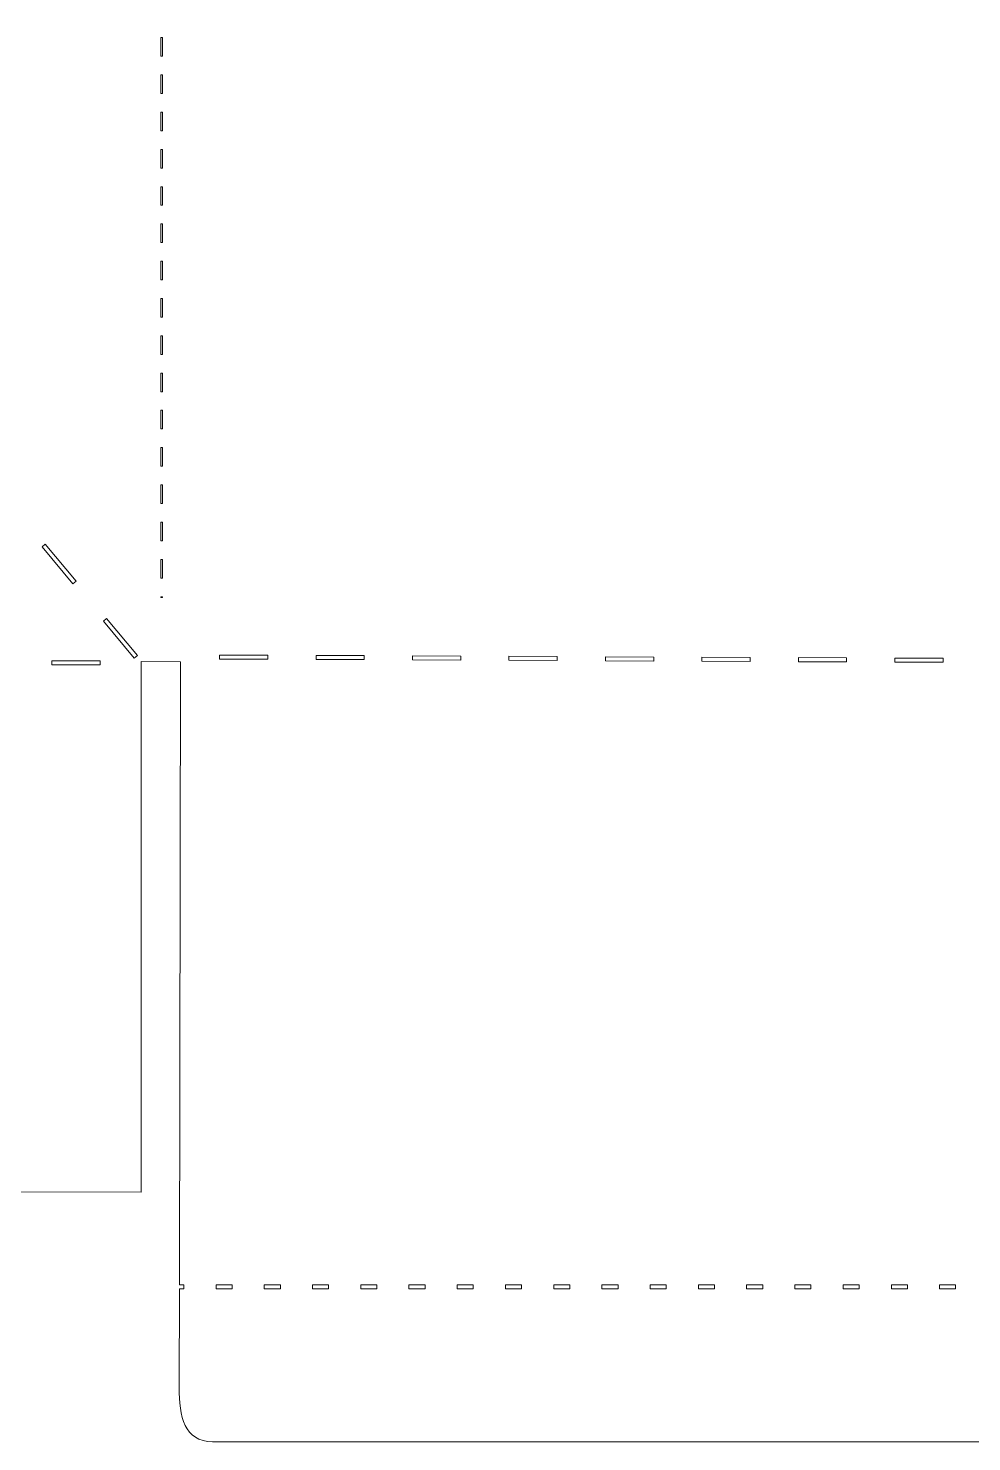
# Model space of a CAD drawing. Header units: centimetres. Extents: x -12.7 to 12.7, y -9.3 to 9.3.
# Drawn here: x -0.13 to 6.08, y -9.29 to 0.01 of the extents above; entities that cross this region are included whole.
import ezdxf

# ---------------------------------------------------------------- set-up
doc = ezdxf.new("R2010")
doc.units = ezdxf.units.CM
doc.header["$MEASUREMENT"] = 0
doc.layers.add('Layer 1', color=7, linetype='Continuous')

msp = doc.modelspace()

# ---------------------------------------------------------------- linework, layer by layer
at = {"layer": 'Layer 1', "color": 232, "lineweight": 18}
for points, knots in [([(-9.20378, 9.29296), (-10.36339, 9.26133), (-11.29564, 8.23865), (-11.29564, 6.98612), (-11.29564, 6.98612), (-11.29564, 6.42628), (-11.31898, 5.57654), (-11.08645, 5.05383), (-11.08645, 5.05383), (-11.08645, 5.05383), (-11.0972, 5.05383), (-11.0972, 5.05383), (-11.0972, 5.05383), (-11.0972, 5.05383), (-11.0972, 5.05879), (-11.0972, 5.05879), (-11.0972, 5.05879), (-11.0972, 5.06019), (-11.09765, 5.06127), (-11.09885, 5.06127), (-11.09885, 5.06127), (-11.09885, 5.06127), (-11.67018, 5.06127), (-11.67018, 5.06127), (-11.67018, 5.06127), (-11.67138, 5.06127), (-11.67266, 5.06019), (-11.67266, 5.05879), (-11.67266, 5.05879), (-11.67266, 5.05879), (-11.67266, 5.05796), (-11.67266, 5.05796), (-11.67266, 5.05796), (-11.68073, 5.05835), (-11.68851, 5.0588), (-11.69665, 5.0588), (-11.69665, 5.0588), (-11.69665, 5.0588), (-12.05384, 5.0588), (-12.05384, 5.0588), (-12.05384, 5.0588), (-12.07108, 5.0588), (-12.08824, 5.0588), (-12.1051, 5.05715), (-12.1051, 5.05715), (-12.10518, 5.05681), (-12.10501, 5.055), (-12.1051, 5.05467), (-12.1051, 5.05467), (-12.10632, 5.04994), (-12.10811, 5.04557), (-12.11089, 5.04144), (-12.11089, 5.04144), (-12.11089, 5.04144), (-12.65163, 4.23942), (-12.65163, 4.23942), (-12.65163, 4.23942), (-12.65163, 4.23942), (-12.65163, -3.45747), (-12.65163, -3.45747), (-12.65163, -3.45747), (-12.65163, -3.47198), (-12.65072, -3.48618), (-12.64998, -3.50046), (-12.64998, -3.50046), (-12.64998, -3.50046), (-12.64667, -3.4955), (-12.64667, -3.4955), (-12.64667, -3.4955), (-12.63475, -3.47781), (-12.61304, -3.47497), (-12.59789, -3.48889), (-12.59789, -3.48889), (-12.59789, -3.48889), (-11.92733, -4.10487), (-11.92733, -4.10487), (-11.92733, -4.10487), (-11.9137, -4.1174), (-11.91093, -4.13982), (-11.91906, -4.15696), (-11.91906, -4.15696), (-11.91906, -4.15696), (-11.69664, -4.15696), (-11.69664, -4.15696), (-11.69664, -4.15696), (-11.68848, -4.15696), (-11.68074, -4.15485), (-11.67266, -4.15448), (-11.67266, -4.15448), (-11.67266, -4.15448), (-11.67266, -4.15613), (-11.67266, -4.15613), (-11.67266, -4.15613), (-11.67266, -4.15753), (-11.67138, -4.15778), (-11.67018, -4.15778), (-11.67018, -4.15778), (-11.67018, -4.15778), (-11.09885, -4.15778), (-11.09885, -4.15778), (-11.09885, -4.15778), (-11.09765, -4.15778), (-11.0972, -4.15752), (-11.0972, -4.15613), (-11.0972, -4.15613), (-11.0972, -4.15613), (-11.0972, -4.15034), (-11.0972, -4.15034), (-11.0972, -4.15034), (-11.0972, -4.15034), (-3.42428, -4.15034), (-3.42428, -4.15034), (-3.42428, -4.15034), (-3.42428, -4.15034), (-3.42428, -4.15282), (-3.42428, -4.15282), (-3.42428, -4.15282), (-3.42428, -4.15282), (-3.41767, -4.15282), (-3.41767, -4.15282), (-3.41767, -4.15282), (-3.41767, -4.15282), (-3.41767, -4.67703), (-3.41767, -4.67703), (-3.41767, -4.67703), (-3.41767, -4.67703), (-3.3168, -4.67703), (-3.3168, -4.67703), (-3.3168, -4.67703), (-3.3168, -4.67703), (-3.3168, -6.11322), (-3.3168, -6.11322), (-3.3168, -6.11322), (-3.3168, -6.11322), (-1.81942, -7.64698), (-1.81942, -7.64698), (-1.81942, -7.64698), (-1.81942, -7.64698), (0.61475, -7.65111), (0.61475, -7.65111), (0.61475, -7.65111), (0.61475, -7.65111), (0.61475, -4.15696), (0.61475, -4.15696), (0.61475, -4.15696), (0.61475, -4.15696), (0.87355, -4.15861), (0.87355, -4.15861), (0.87355, -4.15861), (0.87355, -4.15861), (0.86611, -8.26131), (0.86611, -8.26131), (0.86611, -8.26131), (0.86611, -8.26131), (0.89588, -8.26131), (0.89588, -8.26131), (0.89588, -8.26131), (0.89588, -8.26131), (0.89588, -8.28777), (0.89588, -8.28777), (0.89588, -8.28777), (0.89588, -8.28777), (0.86611, -8.28777), (0.86611, -8.28777), (0.86611, -8.28777), (0.86611, -8.28777), (0.86528, -8.93765), (0.86528, -8.93765), (0.86528, -8.93765), (0.86528, -9.12589), (0.89697, -9.29318), (1.08521, -9.29318), (1.08521, -9.29318), (1.08521, -9.29318), (8.11155, -9.29318), (8.11155, -9.29318), (8.11155, -9.29318), (8.29979, -9.29318), (8.45137, -9.14159), (8.45137, -8.95336), (8.45137, -8.95336), (8.45137, -8.95336), (8.44972, -4.15035), (8.44972, -4.15035), (8.44972, -4.15035), (8.44972, -4.15035), (8.46295, -4.15035), (8.46295, -4.15035), (8.46295, -4.15035), (8.46295, -4.15035), (8.46295, -4.15283), (8.46295, -4.15283), (8.46295, -4.15283), (8.46295, -4.15283), (8.62666, -4.15283), (8.62666, -4.15283), (8.62666, -4.15283), (8.62666, -4.15283), (8.62501, -4.15118), (8.62501, -4.15118), (8.62501, -4.15118), (8.62501, -4.15118), (8.83668, -3.91471), (8.83668, -3.91471), (8.83668, -3.91471), (8.83668, -3.91471), (8.85652, -3.93207), (8.85652, -3.93207), (8.85652, -3.93207), (8.85652, -3.93207), (8.64485, -4.16854), (8.64485, -4.16854), (8.64485, -4.16854), (8.64485, -4.16854), (8.63079, -4.15614), (8.63079, -4.15614), (8.63079, -4.15614), (8.63079, -4.15614), (8.63079, -7.63624), (8.63079, -7.63624), (8.63079, -7.63624), (8.63079, -7.63624), (11.09224, -7.63624), (11.09224, -7.63624), (11.09224, -7.63624), (11.09224, -7.63624), (12.5491, -6.10248), (12.5491, -6.10248), (12.5491, -6.10248), (12.5491, -6.10248), (12.5491, -4.66712), (12.5491, -4.66712), (12.5491, -4.66712), (12.5491, -4.66712), (12.64667, -4.66712), (12.64667, -4.66712), (12.64667, -4.66712), (12.64667, -4.66712), (12.64667, -4.15284), (12.64667, -4.15284), (12.64667, -4.15284), (12.64667, -4.15284), (12.65163, -4.15284), (12.65163, -4.15284), (12.65163, -4.15284), (12.65163, -4.15284), (12.65163, 5.05714), (12.65163, 5.05714), (12.65163, 5.05714), (12.65163, 5.05714), (8.46295, 5.05714), (8.46295, 5.05714), (8.46295, 5.05714), (8.46295, 5.05714), (8.46295, 5.05383), (8.46295, 5.05383), (8.46295, 5.05383), (8.46295, 5.05383), (8.43649, 5.05383), (8.43649, 5.05383), (8.43649, 5.05383), (8.79976, 5.49231), (8.88545, 6.36307), (8.88545, 6.98613), (8.88545, 6.98613), (8.88545, 8.25853), (7.92253, 9.29296), (6.73736, 9.29297), (6.73736, 9.29297), (5.85738, 9.29297), (5.10098, 8.72291), (4.76952, 7.90887), (4.76952, 7.90887), (4.43816, 8.72273), (3.68297, 9.29297), (2.80334, 9.29297), (2.80334, 9.29297), (1.61817, 9.29297), (0.65608, 8.25854), (0.65608, 6.98613), (0.65608, 6.98613), (0.65608, 6.42629), (0.63191, 5.57655), (0.86444, 5.05384), (0.86444, 5.05384), (0.86444, 5.05384), (0.83219, 5.05384), (0.83219, 5.05384), (0.83219, 5.05384), (0.82749, 5.0566), (0.82295, 5.0588), (0.81731, 5.0588), (0.81731, 5.0588), (0.81731, 5.0588), (0.74207, 5.0588), (0.74207, 5.0588), (0.74207, 5.0588), (0.73874, 5.0588), (0.73601, 5.05814), (0.73297, 5.05715), (0.73297, 5.05715), (0.73297, 5.05715), (-3.4243, 5.05715), (-3.4243, 5.05715), (-3.4243, 5.05715), (-3.4243, 5.05715), (-3.4243, 5.05384), (-3.4243, 5.05384), (-3.4243, 5.05384), (-3.4243, 5.05384), (-3.51608, 5.05384), (-3.51608, 5.05384), (-3.51608, 5.05384), (-3.15281, 5.4923), (-3.06712, 6.36307), (-3.06712, 6.98613), (-3.06712, 6.98613), (-3.06712, 8.25853), (-4.03004, 9.29296), (-5.21521, 9.29297), (-5.21521, 9.29297), (-6.09519, 9.29297), (-6.85159, 8.72291), (-7.18305, 7.90887), (-7.18305, 7.90887), (-7.51441, 8.72273), (-8.26877, 9.29297), (-9.14841, 9.29297), (-9.14841, 9.29297), (-9.16693, 9.29297), (-9.1854, 9.29347), (-9.20381, 9.29297), (-9.20381, 9.29297), (-9.20381, 9.29297), (-9.20378, 9.29296), (-9.20378, 9.29296)], [0, 0, 0, 0, 0.0117647, 0.0117647, 0.0117647, 0.0117647, 0.0235294, 0.0235294, 0.0235294, 0.0235294, 0.0352941, 0.0352941, 0.0352941, 0.0352941, 0.0470588, 0.0470588, 0.0470588, 0.0470588, 0.0588235, 0.0588235, 0.0588235, 0.0588235, 0.0705882, 0.0705882, 0.0705882, 0.0705882, 0.0823529, 0.0823529, 0.0823529, 0.0823529, 0.0941176, 0.0941176, 0.0941176, 0.0941176, 0.1058824, 0.1058824, 0.1058824, 0.1058824, 0.1176471, 0.1176471, 0.1176471, 0.1176471, 0.1294118, 0.1294118, 0.1294118, 0.1294118, 0.1411765, 0.1411765, 0.1411765, 0.1411765, 0.1529412, 0.1529412, 0.1529412, 0.1529412, 0.1647059, 0.1647059, 0.1647059, 0.1647059, 0.1764706, 0.1764706, 0.1764706, 0.1764706, 0.1882353, 0.1882353, 0.1882353, 0.1882353, 0.2, 0.2, 0.2, 0.2, 0.2117647, 0.2117647, 0.2117647, 0.2117647, 0.2235294, 0.2235294, 0.2235294, 0.2235294, 0.2352941, 0.2352941, 0.2352941, 0.2352941, 0.2470588, 0.2470588, 0.2470588, 0.2470588, 0.2588235, 0.2588235, 0.2588235, 0.2588235, 0.2705882, 0.2705882, 0.2705882, 0.2705882, 0.2823529, 0.2823529, 0.2823529, 0.2823529, 0.2941176, 0.2941176, 0.2941176, 0.2941176, 0.3058824, 0.3058824, 0.3058824, 0.3058824, 0.3176471, 0.3176471, 0.3176471, 0.3176471, 0.3294118, 0.3294118, 0.3294118, 0.3294118, 0.3411765, 0.3411765, 0.3411765, 0.3411765, 0.3529412, 0.3529412, 0.3529412, 0.3529412, 0.3647059, 0.3647059, 0.3647059, 0.3647059, 0.3764706, 0.3764706, 0.3764706, 0.3764706, 0.3882353, 0.3882353, 0.3882353, 0.3882353, 0.4, 0.4, 0.4, 0.4, 0.4117647, 0.4117647, 0.4117647, 0.4117647, 0.4235294, 0.4235294, 0.4235294, 0.4235294, 0.4352941, 0.4352941, 0.4352941, 0.4352941, 0.4470588, 0.4470588, 0.4470588, 0.4470588, 0.4588235, 0.4588235, 0.4588235, 0.4588235, 0.4705882, 0.4705882, 0.4705882, 0.4705882, 0.4823529, 0.4823529, 0.4823529, 0.4823529, 0.4941176, 0.4941176, 0.4941176, 0.4941176, 0.5058824, 0.5058824, 0.5058824, 0.5058824, 0.5176471, 0.5176471, 0.5176471, 0.5176471, 0.5294118, 0.5294118, 0.5294118, 0.5294118, 0.5411765, 0.5411765, 0.5411765, 0.5411765, 0.5529412, 0.5529412, 0.5529412, 0.5529412, 0.5647059, 0.5647059, 0.5647059, 0.5647059, 0.5764706, 0.5764706, 0.5764706, 0.5764706, 0.5882353, 0.5882353, 0.5882353, 0.5882353, 0.6, 0.6, 0.6, 0.6, 0.6117647, 0.6117647, 0.6117647, 0.6117647, 0.6235294, 0.6235294, 0.6235294, 0.6235294, 0.6352941, 0.6352941, 0.6352941, 0.6352941, 0.6470588, 0.6470588, 0.6470588, 0.6470588, 0.6588235, 0.6588235, 0.6588235, 0.6588235, 0.6705882, 0.6705882, 0.6705882, 0.6705882, 0.6823529, 0.6823529, 0.6823529, 0.6823529, 0.6941176, 0.6941176, 0.6941176, 0.6941176, 0.7058824, 0.7058824, 0.7058824, 0.7058824, 0.7176471, 0.7176471, 0.7176471, 0.7176471, 0.7294118, 0.7294118, 0.7294118, 0.7294118, 0.7411765, 0.7411765, 0.7411765, 0.7411765, 0.7529412, 0.7529412, 0.7529412, 0.7529412, 0.7647059, 0.7647059, 0.7647059, 0.7647059, 0.7764706, 0.7764706, 0.7764706, 0.7764706, 0.7882353, 0.7882353, 0.7882353, 0.7882353, 0.8, 0.8, 0.8, 0.8, 0.8117647, 0.8117647, 0.8117647, 0.8117647, 0.8235294, 0.8235294, 0.8235294, 0.8235294, 0.8352941, 0.8352941, 0.8352941, 0.8352941, 0.8470588, 0.8470588, 0.8470588, 0.8470588, 0.8588235, 0.8588235, 0.8588235, 0.8588235, 0.8705882, 0.8705882, 0.8705882, 0.8705882, 0.8823529, 0.8823529, 0.8823529, 0.8823529, 0.8941176, 0.8941176, 0.8941176, 0.8941176, 0.9058824, 0.9058824, 0.9058824, 0.9058824, 0.9176471, 0.9176471, 0.9176471, 0.9176471, 0.9294118, 0.9294118, 0.9294118, 0.9294118, 0.9411765, 0.9411765, 0.9411765, 0.9411765, 0.9529412, 0.9529412, 0.9529412, 0.9529412, 0.9647059, 0.9647059, 0.9647059, 0.9647059, 0.9764706, 0.9764706, 0.9764706, 0.9764706, 1, 1, 1, 1]), ([(0.74455, -0.05096), (0.74455, -0.05096), (0.7553, -0.05096), (0.7553, -0.05096), (0.7553, -0.05096), (0.7553, -0.05096), (0.7553, -0.17333), (0.7553, -0.17333), (0.7553, -0.17333), (0.7553, -0.17333), (0.74455, -0.17333), (0.74455, -0.17333), (0.74455, -0.17333), (0.74455, -0.17333), (0.74455, -0.05096), (0.74455, -0.05096)], [0, 0, 0, 0, 0.2, 0.2, 0.2, 0.2, 0.4, 0.4, 0.4, 0.4, 0.6, 0.6, 0.6, 0.6, 1, 1, 1, 1]), ([(0.74455, -0.29653), (0.74455, -0.29653), (0.7553, -0.29653), (0.7553, -0.29653), (0.7553, -0.29653), (0.7553, -0.29653), (0.7553, -0.4189), (0.7553, -0.4189), (0.7553, -0.4189), (0.7553, -0.4189), (0.74455, -0.4189), (0.74455, -0.4189), (0.74455, -0.4189), (0.74455, -0.4189), (0.74455, -0.29653), (0.74455, -0.29653)], [0, 0, 0, 0, 0.2, 0.2, 0.2, 0.2, 0.4, 0.4, 0.4, 0.4, 0.6, 0.6, 0.6, 0.6, 1, 1, 1, 1]), ([(0.74455, -0.54127), (0.74455, -0.54127), (0.7553, -0.54127), (0.7553, -0.54127), (0.7553, -0.54127), (0.7553, -0.54127), (0.7553, -0.66447), (0.7553, -0.66447), (0.7553, -0.66447), (0.7553, -0.66447), (0.74455, -0.66447), (0.74455, -0.66447), (0.74455, -0.66447), (0.74455, -0.66447), (0.74455, -0.54127), (0.74455, -0.54127)], [0, 0, 0, 0, 0.2, 0.2, 0.2, 0.2, 0.4, 0.4, 0.4, 0.4, 0.6, 0.6, 0.6, 0.6, 1, 1, 1, 1]), ([(0.74455, -0.78684), (0.74455, -0.78684), (0.7553, -0.78684), (0.7553, -0.78684), (0.7553, -0.78684), (0.7553, -0.78684), (0.7553, -0.90921), (0.7553, -0.90921), (0.7553, -0.90921), (0.7553, -0.90921), (0.74455, -0.90921), (0.74455, -0.90921), (0.74455, -0.90921), (0.74455, -0.90921), (0.74455, -0.78684), (0.74455, -0.78684)], [0, 0, 0, 0, 0.2, 0.2, 0.2, 0.2, 0.4, 0.4, 0.4, 0.4, 0.6, 0.6, 0.6, 0.6, 1, 1, 1, 1]), ([(0.74455, -1.0324), (0.74455, -1.0324), (0.7553, -1.0324), (0.7553, -1.0324), (0.7553, -1.0324), (0.7553, -1.0324), (0.7553, -1.15477), (0.7553, -1.15477), (0.7553, -1.15477), (0.7553, -1.15477), (0.74455, -1.15477), (0.74455, -1.15477), (0.74455, -1.15477), (0.74455, -1.15477), (0.74455, -1.0324), (0.74455, -1.0324)], [0, 0, 0, 0, 0.2, 0.2, 0.2, 0.2, 0.4, 0.4, 0.4, 0.4, 0.6, 0.6, 0.6, 0.6, 1, 1, 1, 1]), ([(0.74455, -1.27714), (0.74455, -1.27714), (0.7553, -1.27714), (0.7553, -1.27714), (0.7553, -1.27714), (0.7553, -1.27714), (0.7553, -1.40034), (0.7553, -1.40034), (0.7553, -1.40034), (0.7553, -1.40034), (0.74455, -1.40034), (0.74455, -1.40034), (0.74455, -1.40034), (0.74455, -1.40034), (0.74455, -1.27714), (0.74455, -1.27714)], [0, 0, 0, 0, 0.2, 0.2, 0.2, 0.2, 0.4, 0.4, 0.4, 0.4, 0.6, 0.6, 0.6, 0.6, 1, 1, 1, 1]), ([(0.74455, -1.52271), (0.74455, -1.52271), (0.7553, -1.52271), (0.7553, -1.52271), (0.7553, -1.52271), (0.7553, -1.52271), (0.7553, -1.64508), (0.7553, -1.64508), (0.7553, -1.64508), (0.7553, -1.64508), (0.74455, -1.64508), (0.74455, -1.64508), (0.74455, -1.64508), (0.74455, -1.64508), (0.74455, -1.52271), (0.74455, -1.52271)], [0, 0, 0, 0, 0.2, 0.2, 0.2, 0.2, 0.4, 0.4, 0.4, 0.4, 0.6, 0.6, 0.6, 0.6, 1, 1, 1, 1]), ([(0.74455, -1.76827), (0.74455, -1.76827), (0.7553, -1.76827), (0.7553, -1.76827), (0.7553, -1.76827), (0.7553, -1.76827), (0.7553, -1.89064), (0.7553, -1.89064), (0.7553, -1.89064), (0.7553, -1.89064), (0.74455, -1.89064), (0.74455, -1.89064), (0.74455, -1.89064), (0.74455, -1.89064), (0.74455, -1.76827), (0.74455, -1.76827)], [0, 0, 0, 0, 0.2, 0.2, 0.2, 0.2, 0.4, 0.4, 0.4, 0.4, 0.6, 0.6, 0.6, 0.6, 1, 1, 1, 1]), ([(0.74455, -2.01384), (0.74455, -2.01384), (0.7553, -2.01384), (0.7553, -2.01384), (0.7553, -2.01384), (0.7553, -2.01384), (0.7553, -2.13621), (0.7553, -2.13621), (0.7553, -2.13621), (0.7553, -2.13621), (0.74455, -2.13621), (0.74455, -2.13621), (0.74455, -2.13621), (0.74455, -2.13621), (0.74455, -2.01384), (0.74455, -2.01384)], [0, 0, 0, 0, 0.2, 0.2, 0.2, 0.2, 0.4, 0.4, 0.4, 0.4, 0.6, 0.6, 0.6, 0.6, 1, 1, 1, 1]), ([(0.74455, -2.25858), (0.74455, -2.25858), (0.7553, -2.25858), (0.7553, -2.25858), (0.7553, -2.25858), (0.7553, -2.25858), (0.7553, -2.38178), (0.7553, -2.38178), (0.7553, -2.38178), (0.7553, -2.38178), (0.74455, -2.38178), (0.74455, -2.38178), (0.74455, -2.38178), (0.74455, -2.38178), (0.74455, -2.25858), (0.74455, -2.25858)], [0, 0, 0, 0, 0.2, 0.2, 0.2, 0.2, 0.4, 0.4, 0.4, 0.4, 0.6, 0.6, 0.6, 0.6, 1, 1, 1, 1]), ([(0.74455, -2.50415), (0.74455, -2.50415), (0.7553, -2.50415), (0.7553, -2.50415), (0.7553, -2.50415), (0.7553, -2.50415), (0.7553, -2.62652), (0.7553, -2.62652), (0.7553, -2.62652), (0.7553, -2.62652), (0.74455, -2.62652), (0.74455, -2.62652), (0.74455, -2.62652), (0.74455, -2.62652), (0.74455, -2.50415), (0.74455, -2.50415)], [0, 0, 0, 0, 0.2, 0.2, 0.2, 0.2, 0.4, 0.4, 0.4, 0.4, 0.6, 0.6, 0.6, 0.6, 1, 1, 1, 1]), ([(0.74455, -2.74971), (0.74455, -2.74971), (0.7553, -2.74971), (0.7553, -2.74971), (0.7553, -2.74971), (0.7553, -2.74971), (0.7553, -2.87208), (0.7553, -2.87208), (0.7553, -2.87208), (0.7553, -2.87208), (0.74455, -2.87208), (0.74455, -2.87208), (0.74455, -2.87208), (0.74455, -2.87208), (0.74455, -2.74971), (0.74455, -2.74971)], [0, 0, 0, 0, 0.2, 0.2, 0.2, 0.2, 0.4, 0.4, 0.4, 0.4, 0.6, 0.6, 0.6, 0.6, 1, 1, 1, 1]), ([(0.74455, -2.99445), (0.74455, -2.99445), (0.7553, -2.99445), (0.7553, -2.99445), (0.7553, -2.99445), (0.7553, -2.99445), (0.7553, -3.11765), (0.7553, -3.11765), (0.7553, -3.11765), (0.7553, -3.11765), (0.74455, -3.11765), (0.74455, -3.11765), (0.74455, -3.11765), (0.74455, -3.11765), (0.74455, -2.99445), (0.74455, -2.99445)], [0, 0, 0, 0, 0.2, 0.2, 0.2, 0.2, 0.4, 0.4, 0.4, 0.4, 0.6, 0.6, 0.6, 0.6, 1, 1, 1, 1]), ([(0.74455, -3.24002), (0.74455, -3.24002), (0.7553, -3.24002), (0.7553, -3.24002), (0.7553, -3.24002), (0.7553, -3.24002), (0.7553, -3.36322), (0.7553, -3.36322), (0.7553, -3.36322), (0.7553, -3.36322), (0.74455, -3.36322), (0.74455, -3.36322), (0.74455, -3.36322), (0.74455, -3.36322), (0.74455, -3.24002), (0.74455, -3.24002)], [0, 0, 0, 0, 0.2, 0.2, 0.2, 0.2, 0.4, 0.4, 0.4, 0.4, 0.6, 0.6, 0.6, 0.6, 1, 1, 1, 1]), ([(-0.01695, -3.38554), (-0.01695, -3.38554), (0.18562, -3.62945), (0.18562, -3.62945), (0.18562, -3.62945), (0.18562, -3.62945), (0.16495, -3.64681), (0.16495, -3.64681), (0.16495, -3.64681), (0.16495, -3.64681), (-0.03762, -3.40207), (-0.03762, -3.40207), (-0.03762, -3.40207), (-0.03762, -3.40207), (-0.01695, -3.38553), (-0.01695, -3.38553), (-0.01695, -3.38553), (-0.01695, -3.38553), (-0.01695, -3.38554), (-0.01695, -3.38554)], [0, 0, 0, 0, 0.1666667, 0.1666667, 0.1666667, 0.1666667, 0.3333333, 0.3333333, 0.3333333, 0.3333333, 0.5, 0.5, 0.5, 0.5, 0.6666667, 0.6666667, 0.6666667, 0.6666667, 1, 1, 1, 1]), ([(0.74455, -3.48559), (0.74455, -3.48559), (0.7553, -3.48559), (0.7553, -3.48559), (0.7553, -3.48559), (0.7553, -3.48559), (0.7553, -3.60796), (0.7553, -3.60796), (0.7553, -3.60796), (0.7553, -3.60796), (0.74455, -3.60796), (0.74455, -3.60796), (0.74455, -3.60796), (0.74455, -3.60796), (0.74455, -3.48559), (0.74455, -3.48559)], [0, 0, 0, 0, 0.2, 0.2, 0.2, 0.2, 0.4, 0.4, 0.4, 0.4, 0.6, 0.6, 0.6, 0.6, 1, 1, 1, 1]), ([(0.74455, -3.73115), (0.74455, -3.73115), (0.7553, -3.73115), (0.7553, -3.73115), (0.7553, -3.73115), (0.7553, -3.73115), (0.7553, -3.73611), (0.7553, -3.73611), (0.7553, -3.73611), (0.7553, -3.73611), (0.74455, -3.73611), (0.74455, -3.73611), (0.74455, -3.73611), (0.74455, -3.73611), (0.74455, -3.73115), (0.74455, -3.73115)], [0, 0, 0, 0, 0.2, 0.2, 0.2, 0.2, 0.4, 0.4, 0.4, 0.4, 0.6, 0.6, 0.6, 0.6, 1, 1, 1, 1]), ([(0.38737, -3.87419), (0.38737, -3.87419), (0.58994, -4.11893), (0.58994, -4.11893), (0.58994, -4.11893), (0.58994, -4.11893), (0.56927, -4.13629), (0.56927, -4.13629), (0.56927, -4.13629), (0.56927, -4.13629), (0.36753, -3.89155), (0.36753, -3.89155), (0.36753, -3.89155), (0.36753, -3.89155), (0.38737, -3.87419), (0.38737, -3.87419)], [0, 0, 0, 0, 0.2, 0.2, 0.2, 0.2, 0.4, 0.4, 0.4, 0.4, 0.6, 0.6, 0.6, 0.6, 1, 1, 1, 1]), ([(0.02687, -4.152), (0.02687, -4.152), (0.34437, -4.15283), (0.34437, -4.15283), (0.34437, -4.15283), (0.34437, -4.15283), (0.34437, -4.17929), (0.34437, -4.17929), (0.34437, -4.17929), (0.34437, -4.17929), (0.02687, -4.17846), (0.02687, -4.17846), (0.02687, -4.17846), (0.02687, -4.17846), (0.02687, -4.152), (0.02687, -4.152)], [0, 0, 0, 0, 0.2, 0.2, 0.2, 0.2, 0.4, 0.4, 0.4, 0.4, 0.6, 0.6, 0.6, 0.6, 1, 1, 1, 1]), ([(1.13068, -4.1148), (1.13068, -4.1148), (1.44818, -4.11645), (1.44818, -4.11645), (1.44818, -4.11645), (1.44818, -4.11645), (1.44818, -4.14291), (1.44818, -4.14291), (1.44818, -4.14291), (1.44818, -4.14291), (1.13068, -4.14126), (1.13068, -4.14126), (1.13068, -4.14126), (1.13068, -4.14126), (1.13068, -4.1148), (1.13068, -4.1148)], [0, 0, 0, 0, 0.2, 0.2, 0.2, 0.2, 0.4, 0.4, 0.4, 0.4, 0.6, 0.6, 0.6, 0.6, 1, 1, 1, 1]), ([(1.76568, -4.11728), (1.76568, -4.11728), (2.08318, -4.11893), (2.08318, -4.11893), (2.08318, -4.11893), (2.08318, -4.11893), (2.08318, -4.14539), (2.08318, -4.14539), (2.08318, -4.14539), (2.08318, -4.14539), (1.76568, -4.14374), (1.76568, -4.14374), (1.76568, -4.14374), (1.76568, -4.14374), (1.76568, -4.11728), (1.76568, -4.11728)], [0, 0, 0, 0, 0.2, 0.2, 0.2, 0.2, 0.4, 0.4, 0.4, 0.4, 0.6, 0.6, 0.6, 0.6, 1, 1, 1, 1]), ([(2.40068, -4.12058), (2.40068, -4.12058), (2.71818, -4.12223), (2.71818, -4.12223), (2.71818, -4.12223), (2.71818, -4.12223), (2.71818, -4.14869), (2.71818, -4.14869), (2.71818, -4.14869), (2.71818, -4.14869), (2.40068, -4.14704), (2.40068, -4.14704), (2.40068, -4.14704), (2.40068, -4.14704), (2.40068, -4.12058), (2.40068, -4.12058)], [0, 0, 0, 0, 0.2, 0.2, 0.2, 0.2, 0.4, 0.4, 0.4, 0.4, 0.6, 0.6, 0.6, 0.6, 1, 1, 1, 1]), ([(3.03568, -4.12306), (3.03568, -4.12306), (3.35318, -4.12471), (3.35318, -4.12471), (3.35318, -4.12471), (3.35318, -4.12471), (3.35318, -4.15117), (3.35318, -4.15117), (3.35318, -4.15117), (3.35318, -4.15117), (3.03568, -4.14952), (3.03568, -4.14952), (3.03568, -4.14952), (3.03568, -4.14952), (3.03568, -4.12306), (3.03568, -4.12306)], [0, 0, 0, 0, 0.2, 0.2, 0.2, 0.2, 0.4, 0.4, 0.4, 0.4, 0.6, 0.6, 0.6, 0.6, 1, 1, 1, 1]), ([(3.67068, -4.12637), (3.67068, -4.12637), (3.98818, -4.12802), (3.98818, -4.12802), (3.98818, -4.12802), (3.98818, -4.12802), (3.98818, -4.15448), (3.98818, -4.15448), (3.98818, -4.15448), (3.98818, -4.15448), (3.67068, -4.15283), (3.67068, -4.15283), (3.67068, -4.15283), (3.67068, -4.15283), (3.67068, -4.12637), (3.67068, -4.12637)], [0, 0, 0, 0, 0.2, 0.2, 0.2, 0.2, 0.4, 0.4, 0.4, 0.4, 0.6, 0.6, 0.6, 0.6, 1, 1, 1, 1]), ([(4.30568, -4.12885), (4.30568, -4.12885), (4.62318, -4.1305), (4.62318, -4.1305), (4.62318, -4.1305), (4.62318, -4.1305), (4.62318, -4.15696), (4.62318, -4.15696), (4.62318, -4.15696), (4.62318, -4.15696), (4.30568, -4.15531), (4.30568, -4.15531), (4.30568, -4.15531), (4.30568, -4.15531), (4.30568, -4.12885), (4.30568, -4.12885)], [0, 0, 0, 0, 0.2, 0.2, 0.2, 0.2, 0.4, 0.4, 0.4, 0.4, 0.6, 0.6, 0.6, 0.6, 1, 1, 1, 1]), ([(4.94068, -4.13216), (4.94068, -4.13216), (5.25818, -4.13381), (5.25818, -4.13381), (5.25818, -4.13381), (5.25818, -4.13381), (5.25818, -4.16027), (5.25818, -4.16027), (5.25818, -4.16027), (5.25818, -4.16027), (4.94068, -4.15862), (4.94068, -4.15862), (4.94068, -4.15862), (4.94068, -4.15862), (4.94068, -4.13216), (4.94068, -4.13216)], [0, 0, 0, 0, 0.2, 0.2, 0.2, 0.2, 0.4, 0.4, 0.4, 0.4, 0.6, 0.6, 0.6, 0.6, 1, 1, 1, 1]), ([(5.57568, -4.13464), (5.57568, -4.13464), (5.89318, -4.13629), (5.89318, -4.13629), (5.89318, -4.13629), (5.89318, -4.13629), (5.89318, -4.16275), (5.89318, -4.16275), (5.89318, -4.16275), (5.89318, -4.16275), (5.57568, -4.1611), (5.57568, -4.1611), (5.57568, -4.1611), (5.57568, -4.1611), (5.57568, -4.13464), (5.57568, -4.13464)], [0, 0, 0, 0, 0.2, 0.2, 0.2, 0.2, 0.4, 0.4, 0.4, 0.4, 0.6, 0.6, 0.6, 0.6, 1, 1, 1, 1]), ([(1.10753, -8.26131), (1.10753, -8.26131), (1.21336, -8.26131), (1.21336, -8.26131), (1.21336, -8.26131), (1.21336, -8.26131), (1.21336, -8.28777), (1.21336, -8.28777), (1.21336, -8.28777), (1.21336, -8.28777), (1.10753, -8.28777), (1.10753, -8.28777), (1.10753, -8.28777), (1.10753, -8.28777), (1.10753, -8.26131), (1.10753, -8.26131)], [0, 0, 0, 0, 0.2, 0.2, 0.2, 0.2, 0.4, 0.4, 0.4, 0.4, 0.6, 0.6, 0.6, 0.6, 1, 1, 1, 1]), ([(1.42503, -8.26131), (1.42503, -8.26131), (1.53086, -8.26131), (1.53086, -8.26131), (1.53086, -8.26131), (1.53086, -8.26131), (1.53086, -8.28777), (1.53086, -8.28777), (1.53086, -8.28777), (1.53086, -8.28777), (1.42503, -8.28777), (1.42503, -8.28777), (1.42503, -8.28777), (1.42503, -8.28777), (1.42503, -8.26131), (1.42503, -8.26131)], [0, 0, 0, 0, 0.2, 0.2, 0.2, 0.2, 0.4, 0.4, 0.4, 0.4, 0.6, 0.6, 0.6, 0.6, 1, 1, 1, 1]), ([(1.74253, -8.26131), (1.74253, -8.26131), (1.84836, -8.26131), (1.84836, -8.26131), (1.84836, -8.26131), (1.84836, -8.26131), (1.84836, -8.28777), (1.84836, -8.28777), (1.84836, -8.28777), (1.84836, -8.28777), (1.74253, -8.28777), (1.74253, -8.28777), (1.74253, -8.28777), (1.74253, -8.28777), (1.74253, -8.26131), (1.74253, -8.26131)], [0, 0, 0, 0, 0.2, 0.2, 0.2, 0.2, 0.4, 0.4, 0.4, 0.4, 0.6, 0.6, 0.6, 0.6, 1, 1, 1, 1]), ([(2.06003, -8.26131), (2.06003, -8.26131), (2.16586, -8.26131), (2.16586, -8.26131), (2.16586, -8.26131), (2.16586, -8.26131), (2.16586, -8.28777), (2.16586, -8.28777), (2.16586, -8.28777), (2.16586, -8.28777), (2.06003, -8.28777), (2.06003, -8.28777), (2.06003, -8.28777), (2.06003, -8.28777), (2.06003, -8.26131), (2.06003, -8.26131)], [0, 0, 0, 0, 0.2, 0.2, 0.2, 0.2, 0.4, 0.4, 0.4, 0.4, 0.6, 0.6, 0.6, 0.6, 1, 1, 1, 1]), ([(2.37753, -8.26131), (2.37753, -8.26131), (2.48336, -8.26131), (2.48336, -8.26131), (2.48336, -8.26131), (2.48336, -8.26131), (2.48336, -8.28777), (2.48336, -8.28777), (2.48336, -8.28777), (2.48336, -8.28777), (2.37753, -8.28777), (2.37753, -8.28777), (2.37753, -8.28777), (2.37753, -8.28777), (2.37753, -8.26131), (2.37753, -8.26131)], [0, 0, 0, 0, 0.2, 0.2, 0.2, 0.2, 0.4, 0.4, 0.4, 0.4, 0.6, 0.6, 0.6, 0.6, 1, 1, 1, 1]), ([(2.69503, -8.26131), (2.69503, -8.26131), (2.80086, -8.26131), (2.80086, -8.26131), (2.80086, -8.26131), (2.80086, -8.26131), (2.80086, -8.28777), (2.80086, -8.28777), (2.80086, -8.28777), (2.80086, -8.28777), (2.69503, -8.28777), (2.69503, -8.28777), (2.69503, -8.28777), (2.69503, -8.28777), (2.69503, -8.26131), (2.69503, -8.26131)], [0, 0, 0, 0, 0.2, 0.2, 0.2, 0.2, 0.4, 0.4, 0.4, 0.4, 0.6, 0.6, 0.6, 0.6, 1, 1, 1, 1]), ([(3.01253, -8.26131), (3.01253, -8.26131), (3.11836, -8.26131), (3.11836, -8.26131), (3.11836, -8.26131), (3.11836, -8.26131), (3.11836, -8.28777), (3.11836, -8.28777), (3.11836, -8.28777), (3.11836, -8.28777), (3.01253, -8.28777), (3.01253, -8.28777), (3.01253, -8.28777), (3.01253, -8.28777), (3.01253, -8.26131), (3.01253, -8.26131)], [0, 0, 0, 0, 0.2, 0.2, 0.2, 0.2, 0.4, 0.4, 0.4, 0.4, 0.6, 0.6, 0.6, 0.6, 1, 1, 1, 1]), ([(3.33003, -8.26131), (3.33003, -8.26131), (3.43586, -8.26131), (3.43586, -8.26131), (3.43586, -8.26131), (3.43586, -8.26131), (3.43586, -8.28777), (3.43586, -8.28777), (3.43586, -8.28777), (3.43586, -8.28777), (3.33003, -8.28777), (3.33003, -8.28777), (3.33003, -8.28777), (3.33003, -8.28777), (3.33003, -8.26131), (3.33003, -8.26131)], [0, 0, 0, 0, 0.2, 0.2, 0.2, 0.2, 0.4, 0.4, 0.4, 0.4, 0.6, 0.6, 0.6, 0.6, 1, 1, 1, 1]), ([(3.64753, -8.26131), (3.64753, -8.26131), (3.75336, -8.26131), (3.75336, -8.26131), (3.75336, -8.26131), (3.75336, -8.26131), (3.75336, -8.28777), (3.75336, -8.28777), (3.75336, -8.28777), (3.75336, -8.28777), (3.64753, -8.28777), (3.64753, -8.28777), (3.64753, -8.28777), (3.64753, -8.28777), (3.64753, -8.26131), (3.64753, -8.26131)], [0, 0, 0, 0, 0.2, 0.2, 0.2, 0.2, 0.4, 0.4, 0.4, 0.4, 0.6, 0.6, 0.6, 0.6, 1, 1, 1, 1]), ([(3.96503, -8.26131), (3.96503, -8.26131), (4.07086, -8.26131), (4.07086, -8.26131), (4.07086, -8.26131), (4.07086, -8.26131), (4.07086, -8.28777), (4.07086, -8.28777), (4.07086, -8.28777), (4.07086, -8.28777), (3.96503, -8.28777), (3.96503, -8.28777), (3.96503, -8.28777), (3.96503, -8.28777), (3.96503, -8.26131), (3.96503, -8.26131)], [0, 0, 0, 0, 0.2, 0.2, 0.2, 0.2, 0.4, 0.4, 0.4, 0.4, 0.6, 0.6, 0.6, 0.6, 1, 1, 1, 1]), ([(4.28253, -8.26131), (4.28253, -8.26131), (4.38836, -8.26131), (4.38836, -8.26131), (4.38836, -8.26131), (4.38836, -8.26131), (4.38836, -8.28777), (4.38836, -8.28777), (4.38836, -8.28777), (4.38836, -8.28777), (4.28253, -8.28777), (4.28253, -8.28777), (4.28253, -8.28777), (4.28253, -8.28777), (4.28253, -8.26131), (4.28253, -8.26131)], [0, 0, 0, 0, 0.2, 0.2, 0.2, 0.2, 0.4, 0.4, 0.4, 0.4, 0.6, 0.6, 0.6, 0.6, 1, 1, 1, 1]), ([(4.60003, -8.26131), (4.60003, -8.26131), (4.70586, -8.26131), (4.70586, -8.26131), (4.70586, -8.26131), (4.70586, -8.26131), (4.70586, -8.28777), (4.70586, -8.28777), (4.70586, -8.28777), (4.70586, -8.28777), (4.60003, -8.28777), (4.60003, -8.28777), (4.60003, -8.28777), (4.60003, -8.28777), (4.60003, -8.26131), (4.60003, -8.26131)], [0, 0, 0, 0, 0.2, 0.2, 0.2, 0.2, 0.4, 0.4, 0.4, 0.4, 0.6, 0.6, 0.6, 0.6, 1, 1, 1, 1]), ([(4.91753, -8.26131), (4.91753, -8.26131), (5.02336, -8.26131), (5.02336, -8.26131), (5.02336, -8.26131), (5.02336, -8.26131), (5.02336, -8.28777), (5.02336, -8.28777), (5.02336, -8.28777), (5.02336, -8.28777), (4.91753, -8.28777), (4.91753, -8.28777), (4.91753, -8.28777), (4.91753, -8.28777), (4.91753, -8.26131), (4.91753, -8.26131)], [0, 0, 0, 0, 0.2, 0.2, 0.2, 0.2, 0.4, 0.4, 0.4, 0.4, 0.6, 0.6, 0.6, 0.6, 1, 1, 1, 1]), ([(5.23503, -8.26131), (5.23503, -8.26131), (5.34086, -8.26131), (5.34086, -8.26131), (5.34086, -8.26131), (5.34086, -8.26131), (5.34086, -8.28777), (5.34086, -8.28777), (5.34086, -8.28777), (5.34086, -8.28777), (5.23503, -8.28777), (5.23503, -8.28777), (5.23503, -8.28777), (5.23503, -8.28777), (5.23503, -8.26131), (5.23503, -8.26131)], [0, 0, 0, 0, 0.2, 0.2, 0.2, 0.2, 0.4, 0.4, 0.4, 0.4, 0.6, 0.6, 0.6, 0.6, 1, 1, 1, 1]), ([(5.55253, -8.26131), (5.55253, -8.26131), (5.65836, -8.26131), (5.65836, -8.26131), (5.65836, -8.26131), (5.65836, -8.26131), (5.65836, -8.28777), (5.65836, -8.28777), (5.65836, -8.28777), (5.65836, -8.28777), (5.55253, -8.28777), (5.55253, -8.28777), (5.55253, -8.28777), (5.55253, -8.28777), (5.55253, -8.26131), (5.55253, -8.26131)], [0, 0, 0, 0, 0.2, 0.2, 0.2, 0.2, 0.4, 0.4, 0.4, 0.4, 0.6, 0.6, 0.6, 0.6, 1, 1, 1, 1]), ([(5.87003, -8.26131), (5.87003, -8.26131), (5.97586, -8.26131), (5.97586, -8.26131), (5.97586, -8.26131), (5.97586, -8.26131), (5.97586, -8.28777), (5.97586, -8.28777), (5.97586, -8.28777), (5.97586, -8.28777), (5.87003, -8.28777), (5.87003, -8.28777), (5.87003, -8.28777), (5.87003, -8.28777), (5.87003, -8.26131), (5.87003, -8.26131)], [0, 0, 0, 0, 0.2, 0.2, 0.2, 0.2, 0.4, 0.4, 0.4, 0.4, 0.6, 0.6, 0.6, 0.6, 1, 1, 1, 1])]:
    msp.add_open_spline(points, degree=3, knots=knots, dxfattribs=at)

doc.saveas('drawing.dxf')
